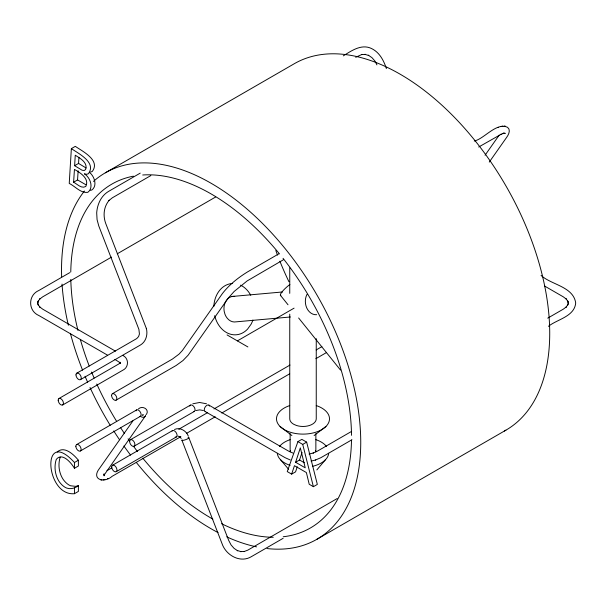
<?xml version="1.0" encoding="UTF-8"?>
<svg xmlns="http://www.w3.org/2000/svg" width="606" height="606" viewBox="0 0 606 606"><rect width="100%" height="100%" fill="white"/><g stroke="black" fill="none" stroke-linecap="round" stroke-linejoin="round"><path stroke-width="0.91" d="M71.364 148.621L69.236 183.429C75.22 186.269 80.575 193.375 87.825 192.329C94.074 187.686 90.173 177.338 84.34 173.824L86.552 174.301L88.309 173.801C96.854 162.529 78.485 153.553 71.364 148.621L75.296 146.349C82.416 151.28 100.793 160.257 92.241 171.528L90.483 172.028M74.621 165.703L75.265 155.212C80.015 158.264 88.143 162.582 85.605 169.513L84.234 170.491L82.128 170.241L74.621 165.703L78.56 163.423L78.931 157.31M73.614 182.201L74.44 169.407C80.075 172.574 89.749 178.603 85.787 186.496C81.575 189.011 77.129 184.057 73.614 182.201L77.553 179.929L78.144 170.794M568.216 303L568.337 302.212L567.686 305.076L568.049 304.401L566.095 307.128L566.61 306.666L563.307 309.158L547.733 318.15M37.822 303.068L38.314 300.924L37.951 301.599L39.905 298.872L39.39 299.334L42.693 296.842L111.557 257.088M295.614 462.264L300.326 447.834L305.227 467.817L295.614 462.264L299.553 459.992L302.046 452.349M291.63 474.119L294.463 465.688L306.386 472.566L309.211 484.262L313.4 486.686L317.339 484.414L306.651 442.122L301.856 439.358L297.917 441.63L287.252 471.589L291.63 474.119L295.569 471.847L297.266 466.787M60.206 457.144C57.843 464.416 58.933 473.006 63.168 479.407A14.12 8.151 60 0 0 70.485 485.754L75.568 486.353L78.379 485.709L78.379 491.421L74.447 493.693C45.086 496.465 40.92 425.791 74.447 462.514L74.447 468.294L78.379 466.022L78.379 460.234C73.849 454.591 64.191 445.402 57.176 452.038M146.402 414.474C149.78 409.338 142.433 405.209 138.471 408.861M132.865 420.95L99.361 468.612C90.953 479.444 104.035 483.618 112.125 476.316L180.853 436.638M145.076 416.436L104.141 475.036L104.383 474.18L104.088 475.801L103.831 473.945M485.058 155.234L499.208 135.093M489.277 162.082L506.639 137.388C508.631 134.699 511.01 129.835 507.525 127.29C496.337 122.071 484.111 139.024 474.24 141.016M316.847 469.923L325.278 459.939M314.105 435.547L325.945 426.472M105.346 172.808L294.327 63.698A211.577 122.154 60 0 1 506.684 187.216A211.577 122.154 60 0 1 504.321 431.048M140.228 173.127L108.292 191.564C100.96 196.041 97.24 204.563 96.695 212.888L97.066 219.614L98.778 225.962L138.903 329.384L139.425 334.042L138.592 336.565L136.744 338.565L76.757 373.198M343.337 55.866C351.533 50.684 361.721 43.564 371.728 48.631C379.629 52.495 383.765 60.592 386.386 68.584M150.849 175.566L112.337 197.806L108.906 200.548L109.254 200.207C103.649 206.722 102.853 215.706 105.747 223.523L146.334 328.437M355.722 57.29L362.093 54.373L361.524 54.548L365.448 54.404L364.865 54.335L368.743 55.487L368.289 55.191L371.917 57.608L374.962 61.108L376.924 64.872M69.849 272.594L38.739 290.554C27.959 295.167 27.959 310.833 38.739 315.446L107.512 355.154M117.291 253.778L215.668 196.98M278.699 253.914L247.612 271.859C238.196 277.654 229.31 284.668 222.493 293.44L182.398 350.48L178.99 354.169L172.399 359.078L112.345 393.741M283.297 259.83L247.112 280.949L234.151 291.463L228.197 298.182L188.125 355.192L182.959 360.555L176.157 365.479L116.057 400.172M478.695 147.016L501.268 134.206L500.564 134.464L504.215 133.161L502.518 133.502L505.283 133.358L503.419 133.206M80.469 379.629L140.622 344.897C146.129 341.564 147.978 334.27 146.304 328.308M58.964 398.513L118.973 363.865L120.458 362.365L120.147 363.32L120.147 362.32L120.458 363.267M62.676 404.944L122.806 370.221C129.025 367.456 129.025 358.176 122.806 355.411M237.385 340.883L294.092 308.143M76.621 444.569L136.676 409.898M80.333 450.993L140.433 416.299M74.447 462.514L78.379 460.234M130.411 439.759L190.42 405.111M134.123 446.19L194.253 411.474M112.481 465.272L172.468 430.631M74.447 468.294C71.394 463.067 62.259 451.894 56.267 459.416C53.904 466.688 54.994 475.278 59.236 481.687A14.12 8.151 60 0 0 66.554 488.027C70.599 489.542 75.038 488.239 78.379 485.709M111.777 467.953L106.997 470.62M178.815 429.245L207.426 412.724M213.971 408.952L290.001 365.054M316.165 349.95L321.884 346.64M116.193 471.695L176.346 436.964M186.58 433.335L215.213 416.799M221.758 413.027L289.668 373.819M315.847 358.699L326.482 352.563M297.917 441.63L302.72 444.395L306.651 442.122M350.988 431.737L317.377 451.144L313.067 453.053L313.453 452.955L309.022 454.023M351.95 439.751L320.839 457.712L315.325 460.083M548.43 326.316C557.187 319.271 574.435 316.635 575.7 303C573.412 286.585 551.271 284.835 541.067 275.427M337.141 498.564L247.824 550.134L243.907 551.627L244.476 551.452L240.552 551.596L241.135 551.665L237.257 550.513L237.711 550.809L234.083 548.392L231.037 544.892L228.682 540.378L188.837 437.691M283.138 538.31L251.202 556.755C239.953 563.368 225.833 555.066 222.016 543.59L181.951 440.327M316.923 539.272L505.904 430.162M142.281 415.239L143.357 414.86L142.758 414.928M174.498 429.48C179.982 426.935 186.474 430.836 188.36 436.229M497.89 127.601L498.594 127.351M501.101 126.457L502.798 126.116M107.406 478.649L108.11 478.399M104.899 479.543L103.202 479.884M192.829 403.778L199.662 402.482L206.495 403.778M195.882 410.542L199.662 409.876L203.442 410.542M311.083 461.098L315.711 459.984M90.309 190.246L91.756 190.057C97.551 185.951 94.559 176.634 89.832 172.702M232.075 296.47L282.593 291.963M290.41 316.983L236.151 321.831A12.862 10.143 84.9 0 1 225.023 314.4L224.152 311.189A12.862 10.143 84.9 0 1 234.727 296.379M504.154 126.048L505.093 125.995M100.907 480.005L101.846 479.952M177.922 436.131L179.952 436.759L179.543 436.487L181.239 438.471M85.863 184.732L77.553 179.929M292.933 453.053L288.623 451.144L208.903 405.111M290.289 459.984L285.161 457.712L205.07 411.474M86.06 167.968L78.56 163.423M544.453 285.956L563.307 296.842L566.61 299.334L566.095 298.872L568.049 301.599L567.686 300.924L568.178 303.068M227.053 334.921L247.884 346.943M115.451 351.162L42.693 309.158L39.39 306.666L39.905 307.128L37.951 304.401L38.314 305.076L37.663 302.212L37.784 303M299.553 459.992L304.356 462.764M114.882 359.403L120.162 362.752M280.055 426.472L291.895 435.547M280.722 459.939L288.547 469.211M280.351 295.228L288.017 304.765M298.629 317.976L340.504 370.061M302.72 444.395L313.4 486.686M316.249 338.648L316.249 418.822A13.249 7.651 0 0 1 296.379 425.442L293.63 424.23A13.249 7.651 0 0 1 289.751 418.822L289.751 314.128M315.862 433.616L315.862 451.568M290.138 433.616L290.138 451.568M289.751 267.905L289.751 293.372M74.447 487.981L74.447 493.693M290.191 451.871A12.862 7.423 0 0 1 290.577 450.591M315.423 450.591A12.862 7.423 0 0 1 315.809 451.871M328.687 453.288A25.725 14.855 0 0 1 312.393 466.34M290.138 465.378A25.725 14.855 0 0 1 277.313 453.288M279.502 446.47A25.725 14.855 0 0 1 290.138 439.653M315.862 439.653A25.725 14.855 0 0 1 326.498 446.47M280.851 295.736A12.862 2.719 -38.8 0 1 289.888 284.472M316.665 314.696A12.862 10.143 84.9 0 1 306.841 308.136A12.862 10.143 84.9 0 1 307.015 294.357M214.683 315.688A25.725 20.286 84.9 0 0 247.604 329.073L251.089 324.202A25.725 20.286 84.9 0 0 252.876 320.066M213.812 306.53A25.725 20.286 84.9 0 1 232.674 283.479M240.544 285.153A25.725 20.286 84.9 0 1 250.748 295.274M316.249 405.573A26.497 15.294 0 0 1 323.293 428.654A26.497 15.294 0 0 1 282.707 428.654A26.497 15.294 0 0 1 289.751 405.573M93.475 181.406A211.577 122.154 60 0 1 330.793 321.43A211.577 122.154 60 0 1 266.988 548.544M256.565 546.862A211.577 122.154 60 0 1 226.75 536.863M218.054 532.598A211.577 122.154 60 0 1 136.335 462.461M130.593 455.121A211.577 122.154 60 0 1 123.874 445.986M119.518 439.721A211.577 122.154 60 0 1 113.739 430.934M110.194 425.268A211.577 122.154 60 0 1 90.006 387.499M87.665 382.31A211.577 122.154 60 0 1 85.052 376.243M82.583 370.198A211.577 122.154 60 0 1 70.379 333.315M68.372 325.255A211.577 122.154 60 0 1 62.032 284.085M61.653 276.783A211.577 122.154 60 0 1 84.439 191.019M288.941 281.737A198.533 114.625 60 0 1 279.881 261.201M277.503 255.081A198.533 114.625 60 0 1 275.828 250.551M273.261 537.272A198.533 114.625 60 0 1 221.591 523.728M212.865 519.13A198.533 114.625 60 0 1 142.766 458.151M137.524 451.576A198.533 114.625 60 0 1 133.593 446.402A3.712 2.144 60 0 1 129.639 441.463A3.712 2.144 60 0 1 133.578 441.107A3.712 2.144 60 0 1 133.578 446.357M129.722 441.1A198.533 114.625 60 0 1 128.093 438.797M124.344 433.343A198.533 114.625 60 0 1 120.7 427.813M116.678 421.42A198.533 114.625 60 0 1 96.763 384.015M94.112 378.015A198.533 114.625 60 0 1 91.597 372.016M89.211 365.994A198.533 114.625 60 0 1 80.378 339.534M77.962 330.437A198.533 114.625 60 0 1 70.804 279.404M70.773 271.996A198.533 114.625 60 0 1 133.403 176.172M142.698 174.99A198.533 114.625 60 0 1 279.502 253.929M283.04 258.323A198.533 114.625 60 0 1 351.51 435.335M351.495 440.077A198.533 114.625 60 0 1 283.229 536.757M189.723 406.096A3.712 2.212 58.4 0 1 193.988 406.777A3.712 2.212 58.4 0 1 193.693 411.656M205.631 411.656A3.712 2.212 -58.4 0 1 205.336 406.777A3.712 2.212 -58.4 0 1 209.6 406.096M172.066 431.017A3.712 2.113 57.8 0 1 176.482 433.161A3.712 2.113 57.8 0 1 175.172 437.07M188.057 437.6A3.712 0.712 -19.7 0 1 186.027 439.539A3.712 0.712 -19.7 0 1 182.088 439.888M136.039 410.838A3.712 2.045 59.4 0 1 140.062 411.663A3.712 2.045 59.4 0 1 139.91 416.458M145.645 415.049A3.712 2.856 36.1 0 1 143.743 417.186A3.712 2.856 36.1 0 1 140.312 416.216M58.191 400.21A3.712 2.144 60 0 0 62.13 405.111A3.712 2.144 60 0 0 62.13 399.862A3.712 2.144 60 0 0 58.191 400.21M75.985 374.894A3.712 2.144 60 0 0 79.924 379.795A3.712 2.144 60 0 0 79.924 374.546A3.712 2.144 60 0 0 75.985 374.894M111.709 466.968A3.712 2.144 60 0 0 115.648 471.862A3.712 2.144 60 0 0 115.648 466.612A3.712 2.144 60 0 0 111.709 466.968M111.58 395.445A3.712 2.144 60 0 0 115.511 400.339A3.712 2.144 60 0 0 115.511 395.089A3.712 2.144 60 0 0 111.58 395.445M75.856 446.266A3.712 2.144 60 0 0 79.787 451.167A3.712 2.144 60 0 0 79.787 445.918A3.712 2.144 60 0 0 75.856 446.266"/></g></svg>
